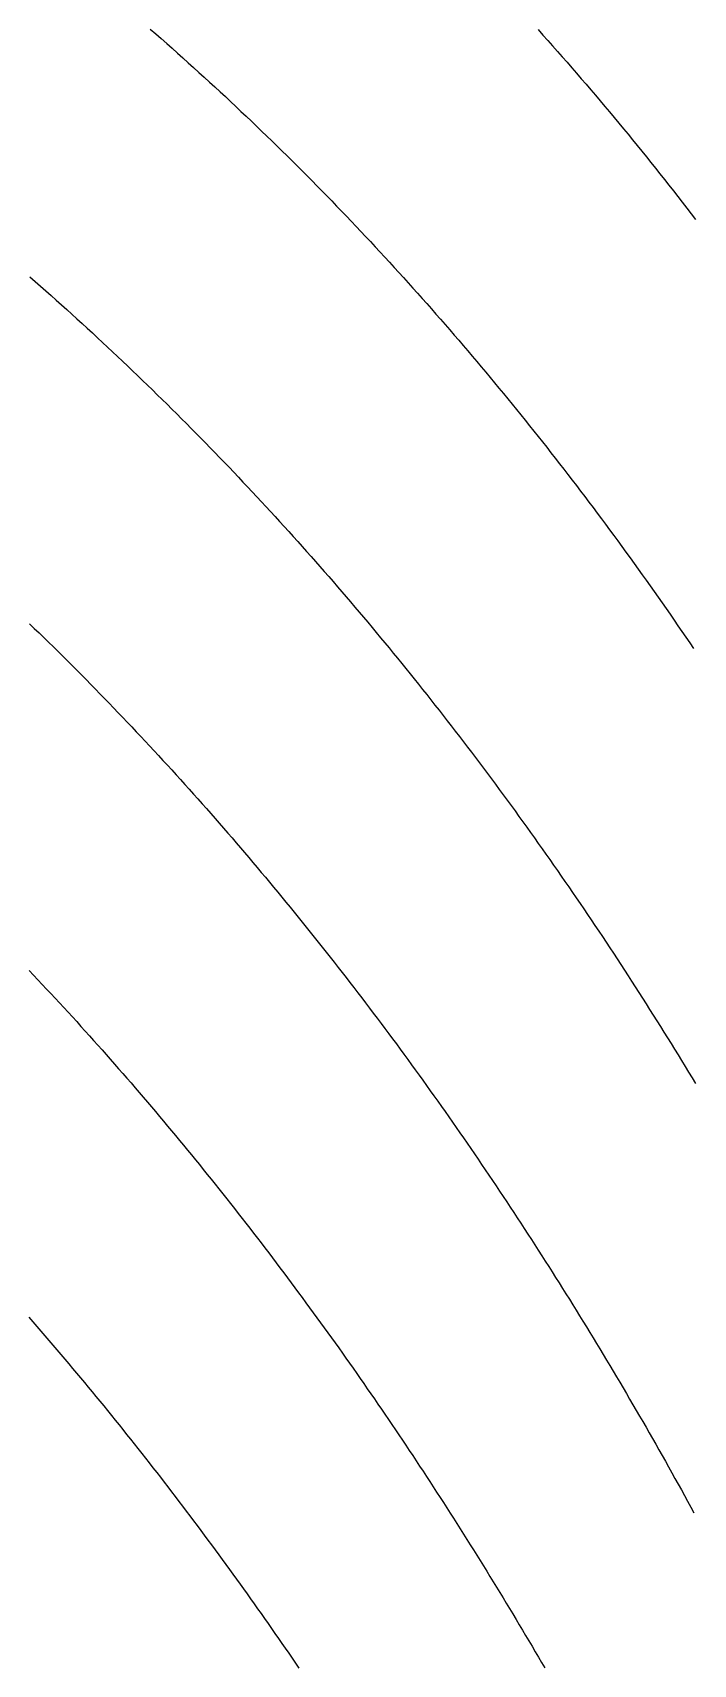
# Model space of a CAD drawing. Extents: x 201 to 397, y -170 to -3.
# Drawn here: x 343.72 to 356.9, y -93.46 to -60.91 of the extents above; entities that cross this region are included whole.
import ezdxf

# ---------------------------------------------------------------- set-up
doc = ezdxf.new("R2010")
doc.units = 0
doc.layers.add('MyLines', color=7, linetype='Continuous')

msp = doc.modelspace()

# ---------------------------------------------------------------- linework, layer by layer
at = {"layer": 'MyLines'}
for p, q in [((346.071, -60.84), (346.18, -60.935)), ((353.806, -60.851), (353.903, -60.959)), ((346.18, -60.935), (346.289, -61.031)), ((346.289, -61.031), (346.398, -61.126)), ((346.398, -61.126), (346.506, -61.222)), ((353.903, -60.959), (353.999, -61.067)), ((353.999, -61.067), (354.096, -61.176)), ((354.096, -61.176), (354.192, -61.285)), ((346.506, -61.222), (346.614, -61.318)), ((346.614, -61.318), (346.721, -61.415)), ((346.721, -61.415), (346.828, -61.511)), ((346.828, -61.511), (346.935, -61.607)), ((354.192, -61.285), (354.288, -61.394)), ((354.288, -61.394), (354.384, -61.503)), ((354.384, -61.503), (354.479, -61.612)), ((346.935, -61.607), (347.042, -61.704)), ((347.042, -61.704), (347.148, -61.801)), ((347.148, -61.801), (347.253, -61.898)), ((354.479, -61.612), (354.574, -61.722)), ((354.574, -61.722), (354.669, -61.831)), ((354.669, -61.831), (354.763, -61.941)), ((347.253, -61.898), (347.359, -61.995)), ((347.359, -61.995), (347.464, -62.092)), ((347.464, -62.092), (347.568, -62.189)), ((354.763, -61.941), (354.857, -62.051)), ((354.857, -62.051), (354.951, -62.162)), ((354.951, -62.162), (355.045, -62.272)), ((347.568, -62.189), (347.673, -62.287)), ((347.673, -62.287), (347.777, -62.385)), ((347.777, -62.385), (347.88, -62.483)), ((347.88, -62.483), (347.984, -62.581)), ((355.045, -62.272), (355.138, -62.383)), ((355.138, -62.383), (355.231, -62.494)), ((355.231, -62.494), (355.324, -62.605)), ((347.984, -62.581), (348.087, -62.679)), ((348.087, -62.679), (348.189, -62.777)), ((348.189, -62.777), (348.291, -62.876)), ((355.324, -62.605), (355.416, -62.716)), ((355.416, -62.716), (355.509, -62.828)), ((348.291, -62.876), (348.393, -62.974)), ((348.393, -62.974), (348.495, -63.073)), ((348.495, -63.073), (348.596, -63.172)), ((355.509, -62.828), (355.6, -62.939)), ((355.6, -62.939), (355.692, -63.051)), ((355.692, -63.051), (355.784, -63.163)), ((348.596, -63.172), (348.697, -63.271)), ((348.697, -63.271), (348.798, -63.37)), ((348.798, -63.37), (348.898, -63.47)), ((348.898, -63.47), (348.998, -63.569)), ((355.784, -63.163), (355.875, -63.276)), ((355.875, -63.276), (355.966, -63.388)), ((355.966, -63.388), (356.056, -63.501)), ((348.998, -63.569), (349.098, -63.669)), ((349.098, -63.669), (349.198, -63.769)), ((349.198, -63.769), (349.297, -63.869)), ((356.056, -63.501), (356.146, -63.614)), ((356.146, -63.614), (356.237, -63.727)), ((356.237, -63.727), (356.326, -63.84)), ((349.297, -63.869), (349.395, -63.969)), ((349.395, -63.969), (349.494, -64.069)), ((349.494, -64.069), (349.592, -64.17)), ((356.326, -63.84), (356.416, -63.954)), ((356.416, -63.954), (356.505, -64.067)), ((356.505, -64.067), (356.594, -64.181)), ((349.592, -64.17), (349.69, -64.27)), ((349.69, -64.27), (349.788, -64.371)), ((349.788, -64.371), (349.885, -64.472)), ((356.594, -64.181), (356.683, -64.295)), ((356.683, -64.295), (356.771, -64.41)), ((356.771, -64.41), (356.86, -64.524)), ((349.885, -64.472), (349.982, -64.573)), ((349.982, -64.573), (350.079, -64.675)), ((350.079, -64.675), (350.175, -64.776)), ((356.86, -64.524), (356.948, -64.639)), ((350.175, -64.776), (350.271, -64.878)), ((350.271, -64.878), (350.367, -64.98)), ((350.367, -64.98), (350.462, -65.081)), ((350.462, -65.081), (350.558, -65.184)), ((350.558, -65.184), (350.653, -65.286)), ((350.653, -65.286), (350.747, -65.388)), ((350.747, -65.388), (350.842, -65.491)), ((350.842, -65.491), (350.936, -65.594)), ((350.936, -65.594), (351.029, -65.696)), ((351.029, -65.696), (351.123, -65.799)), ((343.671, -65.786), (343.777, -65.878)), ((343.777, -65.878), (343.882, -65.971)), ((343.882, -65.971), (343.987, -66.064)), ((343.987, -66.064), (344.092, -66.156)), ((351.123, -65.799), (351.216, -65.903)), ((351.216, -65.903), (351.309, -66.006)), ((351.309, -66.006), (351.402, -66.11)), ((344.092, -66.156), (344.196, -66.249)), ((344.196, -66.249), (344.3, -66.342)), ((344.3, -66.342), (344.403, -66.435)), ((351.402, -66.11), (351.494, -66.213)), ((351.494, -66.213), (351.587, -66.317)), ((351.587, -66.317), (351.679, -66.421)), ((344.403, -66.435), (344.506, -66.528)), ((344.506, -66.528), (344.609, -66.622)), ((344.609, -66.622), (344.712, -66.715)), ((344.712, -66.715), (344.814, -66.809)), ((351.679, -66.421), (351.77, -66.525)), ((351.77, -66.525), (351.862, -66.63)), ((351.862, -66.63), (351.953, -66.734)), ((344.814, -66.809), (344.916, -66.903)), ((344.916, -66.903), (345.017, -66.997)), ((345.017, -66.997), (345.118, -67.091)), ((351.953, -66.734), (352.044, -66.839)), ((352.044, -66.839), (352.134, -66.944)), ((352.134, -66.944), (352.225, -67.049)), ((352.225, -67.049), (352.315, -67.154)), ((345.118, -67.091), (345.219, -67.185)), ((345.219, -67.185), (345.32, -67.279)), ((345.32, -67.279), (345.42, -67.374)), ((345.42, -67.374), (345.52, -67.468)), ((352.315, -67.154), (352.404, -67.259)), ((352.404, -67.259), (352.494, -67.365)), ((352.494, -67.365), (352.583, -67.47)), ((345.52, -67.468), (345.62, -67.563)), ((345.62, -67.563), (345.719, -67.658)), ((345.719, -67.658), (345.818, -67.753)), ((352.583, -67.47), (352.672, -67.576)), ((352.672, -67.576), (352.761, -67.682)), ((352.761, -67.682), (352.85, -67.788)), ((345.818, -67.753), (345.916, -67.848)), ((345.916, -67.848), (346.015, -67.943)), ((346.015, -67.943), (346.113, -68.038)), ((352.85, -67.788), (352.938, -67.895)), ((352.938, -67.895), (353.026, -68.001)), ((353.026, -68.001), (353.114, -68.108)), ((346.113, -68.038), (346.211, -68.134)), ((346.211, -68.134), (346.308, -68.229)), ((346.308, -68.229), (346.405, -68.325)), ((346.405, -68.325), (346.502, -68.421)), ((353.114, -68.108), (353.202, -68.215)), ((353.202, -68.215), (353.289, -68.322)), ((353.289, -68.322), (353.376, -68.429)), ((346.502, -68.421), (346.599, -68.517)), ((346.599, -68.517), (346.695, -68.613)), ((346.695, -68.613), (346.791, -68.709)), ((353.376, -68.429), (353.463, -68.536)), ((353.463, -68.536), (353.55, -68.644)), ((353.55, -68.644), (353.636, -68.752)), ((346.791, -68.709), (346.886, -68.806)), ((346.886, -68.806), (346.982, -68.902)), ((346.982, -68.902), (347.077, -68.999)), ((347.077, -68.999), (347.172, -69.096)), ((353.636, -68.752), (353.722, -68.859)), ((353.722, -68.859), (353.808, -68.967)), ((353.808, -68.967), (353.894, -69.076)), ((347.172, -69.096), (347.266, -69.193)), ((347.266, -69.193), (347.361, -69.29)), ((347.361, -69.29), (347.454, -69.387)), ((353.894, -69.076), (353.979, -69.184)), ((353.979, -69.184), (354.064, -69.292)), ((354.064, -69.292), (354.149, -69.401)), ((347.454, -69.387), (347.548, -69.485)), ((347.548, -69.485), (347.642, -69.582)), ((347.642, -69.582), (347.735, -69.68)), ((354.149, -69.401), (354.234, -69.51)), ((354.234, -69.51), (354.319, -69.619)), ((354.319, -69.619), (354.403, -69.728)), ((347.735, -69.68), (347.828, -69.778)), ((347.828, -69.778), (347.92, -69.876)), ((347.92, -69.876), (348.013, -69.974)), ((348.013, -69.974), (348.105, -70.072)), ((354.403, -69.728), (354.487, -69.838)), ((354.487, -69.838), (354.571, -69.947)), ((354.571, -69.947), (354.654, -70.057)), ((348.105, -70.072), (348.196, -70.17)), ((348.196, -70.17), (348.288, -70.269)), ((348.288, -70.269), (348.379, -70.367)), ((354.654, -70.057), (354.738, -70.167)), ((354.738, -70.167), (354.821, -70.277)), ((354.821, -70.277), (354.904, -70.387)), ((348.379, -70.367), (348.47, -70.466)), ((348.47, -70.466), (348.561, -70.565)), ((348.561, -70.565), (348.651, -70.664)), ((354.904, -70.387), (354.987, -70.497)), ((354.987, -70.497), (355.069, -70.608)), ((355.069, -70.608), (355.151, -70.719)), ((348.651, -70.664), (348.742, -70.763)), ((348.742, -70.763), (348.832, -70.863)), ((348.832, -70.863), (348.921, -70.962)), ((355.151, -70.719), (355.234, -70.83)), ((355.234, -70.83), (355.315, -70.941)), ((355.315, -70.941), (355.397, -71.052)), ((348.921, -70.962), (349.011, -71.062)), ((349.011, -71.062), (349.1, -71.161)), ((349.1, -71.161), (349.189, -71.261)), ((349.189, -71.261), (349.278, -71.361)), ((355.397, -71.052), (355.478, -71.164)), ((355.478, -71.164), (355.56, -71.275)), ((355.56, -71.275), (355.641, -71.387)), ((349.278, -71.361), (349.366, -71.461)), ((349.366, -71.461), (349.454, -71.562)), ((349.454, -71.562), (349.542, -71.662)), ((355.641, -71.387), (355.722, -71.499)), ((355.722, -71.499), (355.802, -71.611)), ((349.542, -71.662), (349.63, -71.763)), ((349.63, -71.763), (349.718, -71.863)), ((349.718, -71.863), (349.805, -71.964)), ((355.802, -71.611), (355.882, -71.724)), ((355.882, -71.724), (355.963, -71.836)), ((355.963, -71.836), (356.043, -71.949)), ((349.805, -71.964), (349.892, -72.065)), ((349.892, -72.065), (349.979, -72.166)), ((349.979, -72.166), (350.065, -72.268)), ((356.043, -71.949), (356.122, -72.062)), ((356.122, -72.062), (356.202, -72.175)), ((356.202, -72.175), (356.281, -72.288)), ((350.065, -72.268), (350.151, -72.369)), ((350.151, -72.369), (350.237, -72.471)), ((350.237, -72.471), (350.323, -72.572)), ((350.323, -72.572), (350.409, -72.674)), ((356.281, -72.288), (356.36, -72.401)), ((356.36, -72.401), (356.439, -72.515)), ((356.439, -72.515), (356.518, -72.629)), ((343.663, -72.703), (343.758, -72.795)), ((343.758, -72.795), (343.854, -72.887)), ((343.854, -72.887), (343.949, -72.98)), ((350.409, -72.674), (350.494, -72.776)), ((350.494, -72.776), (350.579, -72.878)), ((350.579, -72.878), (350.664, -72.981)), ((356.518, -72.629), (356.597, -72.742)), ((356.597, -72.742), (356.675, -72.857)), ((356.675, -72.857), (356.753, -72.971)), ((343.949, -72.98), (344.043, -73.073)), ((344.043, -73.073), (344.138, -73.165)), ((344.138, -73.165), (344.232, -73.258)), ((350.664, -72.981), (350.749, -73.083)), ((350.749, -73.083), (350.833, -73.186)), ((350.833, -73.186), (350.918, -73.288)), ((356.753, -72.971), (356.831, -73.085)), ((356.831, -73.085), (356.909, -73.2)), ((344.232, -73.258), (344.326, -73.351)), ((344.326, -73.351), (344.419, -73.444)), ((344.419, -73.444), (344.513, -73.538)), ((344.513, -73.538), (344.606, -73.631)), ((350.918, -73.288), (351.002, -73.391)), ((351.002, -73.391), (351.086, -73.494)), ((351.086, -73.494), (351.169, -73.597)), ((344.606, -73.631), (344.699, -73.725)), ((344.699, -73.725), (344.791, -73.818)), ((344.791, -73.818), (344.883, -73.912)), ((351.169, -73.597), (351.252, -73.701)), ((351.252, -73.701), (351.336, -73.804)), ((351.336, -73.804), (351.419, -73.908)), ((344.883, -73.912), (344.975, -74.006)), ((344.975, -74.006), (345.067, -74.1)), ((345.067, -74.1), (345.158, -74.194)), ((345.158, -74.194), (345.249, -74.288)), ((351.419, -73.908), (351.501, -74.012)), ((351.501, -74.012), (351.584, -74.115)), ((351.584, -74.115), (351.666, -74.219)), ((345.249, -74.288), (345.34, -74.382)), ((345.34, -74.382), (345.431, -74.477)), ((345.431, -74.477), (345.521, -74.571)), ((351.666, -74.219), (351.748, -74.324)), ((351.748, -74.324), (351.83, -74.428)), ((351.83, -74.428), (351.912, -74.532)), ((351.912, -74.532), (351.993, -74.637)), ((345.521, -74.571), (345.612, -74.666)), ((345.612, -74.666), (345.701, -74.761)), ((345.701, -74.761), (345.791, -74.856)), ((345.791, -74.856), (345.88, -74.951)), ((351.993, -74.637), (352.074, -74.742)), ((352.074, -74.742), (352.155, -74.847)), ((352.155, -74.847), (352.236, -74.952)), ((345.88, -74.951), (345.969, -75.046)), ((345.969, -75.046), (346.058, -75.141)), ((346.058, -75.141), (346.147, -75.237)), ((352.236, -74.952), (352.317, -75.057)), ((352.317, -75.057), (352.397, -75.162)), ((352.397, -75.162), (352.477, -75.268)), ((346.147, -75.237), (346.235, -75.332)), ((346.235, -75.332), (346.323, -75.428)), ((346.323, -75.428), (346.411, -75.524)), ((352.477, -75.268), (352.557, -75.373)), ((352.557, -75.373), (352.637, -75.479)), ((352.637, -75.479), (352.716, -75.585)), ((346.411, -75.524), (346.499, -75.62)), ((346.499, -75.62), (346.586, -75.716)), ((346.586, -75.716), (346.673, -75.812)), ((346.673, -75.812), (346.76, -75.908)), ((352.716, -75.585), (352.796, -75.691)), ((352.796, -75.691), (352.875, -75.797)), ((352.875, -75.797), (352.954, -75.904)), ((346.76, -75.908), (346.847, -76.005)), ((346.847, -76.005), (346.933, -76.101)), ((346.933, -76.101), (347.02, -76.198)), ((352.954, -75.904), (353.033, -76.01)), ((353.033, -76.01), (353.111, -76.117)), ((353.111, -76.117), (353.19, -76.224)), ((347.02, -76.198), (347.105, -76.294)), ((347.105, -76.294), (347.191, -76.391)), ((347.191, -76.391), (347.277, -76.488)), ((347.277, -76.488), (347.362, -76.585)), ((353.19, -76.224), (353.268, -76.331)), ((353.268, -76.331), (353.346, -76.438)), ((353.346, -76.438), (353.424, -76.545)), ((347.362, -76.585), (347.447, -76.683)), ((347.447, -76.683), (347.532, -76.78)), ((347.532, -76.78), (347.616, -76.878)), ((353.424, -76.545), (353.501, -76.653)), ((353.501, -76.653), (353.579, -76.76)), ((353.579, -76.76), (353.656, -76.868)), ((347.616, -76.878), (347.701, -76.975)), ((347.701, -76.975), (347.785, -77.073)), ((347.785, -77.073), (347.869, -77.171)), ((353.656, -76.868), (353.733, -76.976)), ((353.733, -76.976), (353.81, -77.084)), ((353.81, -77.084), (353.887, -77.192)), ((347.869, -77.171), (347.952, -77.269)), ((347.952, -77.269), (348.036, -77.367)), ((348.036, -77.367), (348.119, -77.465)), ((348.119, -77.465), (348.202, -77.564)), ((353.887, -77.192), (353.963, -77.3)), ((353.963, -77.3), (354.039, -77.409)), ((354.039, -77.409), (354.115, -77.518)), ((348.202, -77.564), (348.285, -77.662)), ((348.285, -77.662), (348.368, -77.761)), ((348.368, -77.761), (348.45, -77.859)), ((354.115, -77.518), (354.191, -77.626)), ((354.191, -77.626), (354.267, -77.735)), ((354.267, -77.735), (354.343, -77.844)), ((348.45, -77.859), (348.532, -77.958)), ((348.532, -77.958), (348.614, -78.057)), ((348.614, -78.057), (348.696, -78.156)), ((354.343, -77.844), (354.418, -77.954)), ((354.418, -77.954), (354.493, -78.063)), ((354.493, -78.063), (354.568, -78.173)), ((348.696, -78.156), (348.777, -78.256)), ((348.777, -78.256), (348.859, -78.355)), ((348.859, -78.355), (348.94, -78.455)), ((354.568, -78.173), (354.643, -78.282)), ((354.643, -78.282), (354.718, -78.392)), ((354.718, -78.392), (354.792, -78.502)), ((348.94, -78.455), (349.021, -78.554)), ((349.021, -78.554), (349.101, -78.654)), ((349.101, -78.654), (349.182, -78.754)), ((349.182, -78.754), (349.262, -78.854)), ((354.792, -78.502), (354.867, -78.612)), ((354.867, -78.612), (354.941, -78.723)), ((354.941, -78.723), (355.015, -78.833)), ((349.262, -78.854), (349.342, -78.954)), ((349.342, -78.954), (349.422, -79.054)), ((349.422, -79.054), (349.502, -79.155)), ((355.015, -78.833), (355.088, -78.944)), ((355.088, -78.944), (355.162, -79.055)), ((355.162, -79.055), (355.235, -79.166)), ((349.502, -79.155), (349.581, -79.255)), ((349.581, -79.255), (349.661, -79.356)), ((349.661, -79.356), (349.74, -79.456)), ((355.235, -79.166), (355.309, -79.277)), ((355.309, -79.277), (355.382, -79.388)), ((355.382, -79.388), (355.455, -79.499)), ((343.655, -79.619), (343.743, -79.711)), ((343.743, -79.711), (343.83, -79.804)), ((349.74, -79.456), (349.819, -79.557)), ((349.819, -79.557), (349.897, -79.658)), ((349.897, -79.658), (349.976, -79.76)), ((355.455, -79.499), (355.527, -79.611)), ((355.527, -79.611), (355.6, -79.723)), ((355.6, -79.723), (355.672, -79.835)), ((343.83, -79.804), (343.917, -79.896)), ((343.917, -79.896), (344.003, -79.989)), ((344.003, -79.989), (344.09, -80.082)), ((349.976, -79.76), (350.054, -79.861)), ((350.054, -79.861), (350.132, -79.962)), ((350.132, -79.962), (350.21, -80.064)), ((350.21, -80.064), (350.288, -80.165)), ((355.672, -79.835), (355.745, -79.947)), ((355.745, -79.947), (355.817, -80.059)), ((355.817, -80.059), (355.889, -80.171)), ((344.09, -80.082), (344.176, -80.174)), ((344.176, -80.174), (344.262, -80.267)), ((344.262, -80.267), (344.347, -80.361)), ((344.347, -80.361), (344.433, -80.454)), ((350.288, -80.165), (350.366, -80.267)), ((350.366, -80.267), (350.443, -80.369)), ((350.443, -80.369), (350.52, -80.471)), ((355.889, -80.171), (355.96, -80.284)), ((355.96, -80.284), (356.032, -80.396)), ((344.433, -80.454), (344.518, -80.547)), ((344.518, -80.547), (344.603, -80.64)), ((344.603, -80.64), (344.688, -80.734)), ((350.52, -80.471), (350.597, -80.573)), ((350.597, -80.573), (350.674, -80.676)), ((350.674, -80.676), (350.751, -80.778)), ((356.032, -80.396), (356.103, -80.509)), ((356.103, -80.509), (356.175, -80.622)), ((356.175, -80.622), (356.246, -80.735)), ((344.688, -80.734), (344.772, -80.827)), ((344.772, -80.827), (344.856, -80.921)), ((344.856, -80.921), (344.94, -81.015)), ((344.94, -81.015), (345.024, -81.109)), ((350.751, -80.778), (350.827, -80.881)), ((350.827, -80.881), (350.903, -80.983)), ((350.903, -80.983), (350.979, -81.086)), ((356.246, -80.735), (356.317, -80.849)), ((356.317, -80.849), (356.387, -80.962)), ((356.387, -80.962), (356.458, -81.076)), ((345.024, -81.109), (345.108, -81.203)), ((345.108, -81.203), (345.191, -81.297)), ((345.191, -81.297), (345.274, -81.391)), ((350.979, -81.086), (351.055, -81.189)), ((351.055, -81.189), (351.131, -81.292)), ((351.131, -81.292), (351.206, -81.396)), ((356.458, -81.076), (356.528, -81.19)), ((356.528, -81.19), (356.599, -81.304)), ((356.599, -81.304), (356.669, -81.418)), ((345.274, -81.391), (345.357, -81.486)), ((345.357, -81.486), (345.44, -81.58)), ((345.44, -81.58), (345.523, -81.675)), ((345.523, -81.675), (345.605, -81.769)), ((351.206, -81.396), (351.282, -81.499)), ((351.282, -81.499), (351.357, -81.602)), ((351.357, -81.602), (351.432, -81.706)), ((356.669, -81.418), (356.739, -81.532)), ((356.739, -81.532), (356.809, -81.646)), ((356.809, -81.646), (356.878, -81.761)), ((345.605, -81.769), (345.687, -81.864)), ((345.687, -81.864), (345.769, -81.959)), ((345.769, -81.959), (345.85, -82.054)), ((351.432, -81.706), (351.507, -81.81)), ((351.507, -81.81), (351.581, -81.914)), ((351.581, -81.914), (351.656, -82.018)), ((351.656, -82.018), (351.73, -82.122)), ((356.878, -81.761), (356.948, -81.876)), ((345.85, -82.054), (345.932, -82.149)), ((345.932, -82.149), (346.013, -82.245)), ((346.013, -82.245), (346.094, -82.34)), ((346.094, -82.34), (346.175, -82.435)), ((351.73, -82.122), (351.804, -82.226)), ((351.804, -82.226), (351.878, -82.331)), ((351.878, -82.331), (351.952, -82.435)), ((346.175, -82.435), (346.256, -82.531)), ((346.256, -82.531), (346.336, -82.627)), ((346.336, -82.627), (346.416, -82.723)), ((351.952, -82.435), (352.025, -82.54)), ((352.025, -82.54), (352.099, -82.645)), ((352.099, -82.645), (352.172, -82.75)), ((346.416, -82.723), (346.496, -82.818)), ((346.496, -82.818), (346.576, -82.914)), ((346.576, -82.914), (346.656, -83.011)), ((352.172, -82.75), (352.245, -82.855)), ((352.245, -82.855), (352.318, -82.96)), ((352.318, -82.96), (352.391, -83.065)), ((346.656, -83.011), (346.735, -83.107)), ((346.735, -83.107), (346.814, -83.203)), ((346.814, -83.203), (346.893, -83.3)), ((346.893, -83.3), (346.972, -83.396)), ((352.391, -83.065), (352.463, -83.171)), ((352.463, -83.171), (352.536, -83.276)), ((352.536, -83.276), (352.608, -83.382)), ((346.972, -83.396), (347.051, -83.493)), ((347.051, -83.493), (347.129, -83.59)), ((347.129, -83.59), (347.207, -83.687)), ((352.608, -83.382), (352.68, -83.488)), ((352.68, -83.488), (352.752, -83.594)), ((352.752, -83.594), (352.824, -83.7)), ((347.207, -83.687), (347.285, -83.784)), ((347.285, -83.784), (347.363, -83.881)), ((347.363, -83.881), (347.441, -83.978)), ((352.824, -83.7), (352.895, -83.806)), ((352.895, -83.806), (352.967, -83.913)), ((352.967, -83.913), (353.038, -84.019)), ((347.441, -83.978), (347.518, -84.075)), ((347.518, -84.075), (347.595, -84.173)), ((347.595, -84.173), (347.673, -84.27)), ((347.673, -84.27), (347.749, -84.368)), ((353.038, -84.019), (353.109, -84.126)), ((353.109, -84.126), (353.18, -84.233)), ((353.18, -84.233), (353.251, -84.34)), ((347.749, -84.368), (347.826, -84.466)), ((347.826, -84.466), (347.903, -84.564)), ((347.903, -84.564), (347.979, -84.662)), ((353.251, -84.34), (353.322, -84.447)), ((353.322, -84.447), (353.392, -84.554)), ((353.392, -84.554), (353.462, -84.662)), ((347.979, -84.662), (348.055, -84.76)), ((348.055, -84.76), (348.131, -84.858)), ((348.131, -84.858), (348.207, -84.957)), ((353.462, -84.662), (353.532, -84.769)), ((353.532, -84.769), (353.602, -84.877)), ((353.602, -84.877), (353.672, -84.984)), ((348.207, -84.957), (348.283, -85.055)), ((348.283, -85.055), (348.358, -85.154)), ((348.358, -85.154), (348.433, -85.253)), ((348.433, -85.253), (348.508, -85.351)), ((353.672, -84.984), (353.742, -85.092)), ((353.742, -85.092), (353.811, -85.2)), ((353.811, -85.2), (353.881, -85.309)), ((348.508, -85.351), (348.583, -85.45)), ((348.583, -85.45), (348.658, -85.55)), ((348.658, -85.55), (348.733, -85.649)), ((353.881, -85.309), (353.95, -85.417)), ((353.95, -85.417), (354.019, -85.525)), ((354.019, -85.525), (354.088, -85.634)), ((348.733, -85.649), (348.807, -85.748)), ((348.807, -85.748), (348.881, -85.847)), ((348.881, -85.847), (348.955, -85.947)), ((354.088, -85.634), (354.157, -85.743)), ((354.157, -85.743), (354.225, -85.852)), ((354.225, -85.852), (354.294, -85.961)), ((348.955, -85.947), (349.029, -86.047)), ((349.029, -86.047), (349.103, -86.146)), ((349.103, -86.146), (349.176, -86.246)), ((349.176, -86.246), (349.249, -86.346)), ((354.294, -85.961), (354.362, -86.07)), ((354.362, -86.07), (354.43, -86.179)), ((354.43, -86.179), (354.498, -86.289)), ((343.649, -86.535), (343.73, -86.628)), ((349.249, -86.346), (349.323, -86.446)), ((349.323, -86.446), (349.396, -86.547)), ((349.396, -86.547), (349.469, -86.647)), ((354.498, -86.289), (354.566, -86.398)), ((354.566, -86.398), (354.634, -86.508)), ((354.634, -86.508), (354.702, -86.618)), ((343.73, -86.628), (343.81, -86.72)), ((343.81, -86.72), (343.89, -86.813)), ((343.89, -86.813), (343.97, -86.905)), ((343.97, -86.905), (344.049, -86.998)), ((349.469, -86.647), (349.541, -86.747)), ((349.541, -86.747), (349.614, -86.848)), ((349.614, -86.848), (349.686, -86.949)), ((354.702, -86.618), (354.769, -86.728)), ((354.769, -86.728), (354.836, -86.838)), ((354.836, -86.838), (354.903, -86.948)), ((344.049, -86.998), (344.128, -87.091)), ((344.128, -87.091), (344.208, -87.184)), ((344.208, -87.184), (344.287, -87.277)), ((349.686, -86.949), (349.758, -87.049)), ((349.758, -87.049), (349.83, -87.15)), ((349.83, -87.15), (349.902, -87.251)), ((354.903, -86.948), (354.97, -87.058)), ((354.97, -87.058), (355.037, -87.169)), ((355.037, -87.169), (355.104, -87.28)), ((344.287, -87.277), (344.365, -87.37)), ((344.365, -87.37), (344.444, -87.463)), ((344.444, -87.463), (344.522, -87.556)), ((344.522, -87.556), (344.6, -87.65)), ((349.902, -87.251), (349.974, -87.353)), ((349.974, -87.353), (350.045, -87.454)), ((350.045, -87.454), (350.117, -87.555)), ((350.117, -87.555), (350.188, -87.657)), ((355.104, -87.28), (355.171, -87.391)), ((355.171, -87.391), (355.237, -87.502)), ((355.237, -87.502), (355.303, -87.613)), ((344.6, -87.65), (344.678, -87.743)), ((344.678, -87.743), (344.756, -87.837)), ((344.756, -87.837), (344.834, -87.93)), ((350.188, -87.657), (350.259, -87.758)), ((350.259, -87.758), (350.33, -87.86)), ((350.33, -87.86), (350.4, -87.962)), ((355.303, -87.613), (355.37, -87.724)), ((355.37, -87.724), (355.436, -87.835)), ((355.436, -87.835), (355.501, -87.947)), ((344.834, -87.93), (344.911, -88.024)), ((344.911, -88.024), (344.988, -88.118)), ((344.988, -88.118), (345.065, -88.212)), ((350.4, -87.962), (350.471, -88.064)), ((350.471, -88.064), (350.541, -88.166)), ((350.541, -88.166), (350.612, -88.268)), ((355.501, -87.947), (355.567, -88.058)), ((355.567, -88.058), (355.633, -88.17)), ((355.633, -88.17), (355.698, -88.282)), ((345.065, -88.212), (345.142, -88.306)), ((345.142, -88.306), (345.219, -88.4)), ((345.219, -88.4), (345.295, -88.495)), ((345.295, -88.495), (345.372, -88.589)), ((350.612, -88.268), (350.682, -88.371)), ((350.682, -88.371), (350.752, -88.473)), ((350.752, -88.473), (350.822, -88.576)), ((355.698, -88.282), (355.763, -88.394)), ((355.763, -88.394), (355.829, -88.507)), ((355.829, -88.507), (355.894, -88.619)), ((345.372, -88.589), (345.448, -88.684)), ((345.448, -88.684), (345.524, -88.778)), ((345.524, -88.778), (345.599, -88.873)), ((350.822, -88.576), (350.891, -88.678)), ((350.891, -88.678), (350.961, -88.781)), ((350.961, -88.781), (351.03, -88.884)), ((355.894, -88.619), (355.959, -88.732)), ((355.959, -88.732), (356.023, -88.844)), ((356.023, -88.844), (356.088, -88.957)), ((345.599, -88.873), (345.675, -88.968)), ((345.675, -88.968), (345.75, -89.063)), ((345.75, -89.063), (345.825, -89.158)), ((345.825, -89.158), (345.9, -89.253)), ((351.03, -88.884), (351.099, -88.987)), ((351.099, -88.987), (351.168, -89.09)), ((351.168, -89.09), (351.237, -89.194)), ((356.088, -88.957), (356.152, -89.07)), ((356.152, -89.07), (356.217, -89.183)), ((356.217, -89.183), (356.281, -89.296)), ((345.9, -89.253), (345.975, -89.348)), ((345.975, -89.348), (346.05, -89.443)), ((346.05, -89.443), (346.124, -89.539)), ((351.237, -89.194), (351.306, -89.297)), ((351.306, -89.297), (351.374, -89.401)), ((351.374, -89.401), (351.443, -89.504)), ((351.443, -89.504), (351.511, -89.608)), ((356.281, -89.296), (356.345, -89.41)), ((356.345, -89.41), (356.409, -89.523)), ((346.124, -89.539), (346.199, -89.634)), ((346.199, -89.634), (346.273, -89.73)), ((346.273, -89.73), (346.347, -89.825)), ((346.347, -89.825), (346.42, -89.921)), ((351.511, -89.608), (351.579, -89.712)), ((351.579, -89.712), (351.647, -89.816)), ((351.647, -89.816), (351.715, -89.92)), ((356.409, -89.523), (356.473, -89.637)), ((356.473, -89.637), (356.537, -89.751)), ((356.537, -89.751), (356.6, -89.865)), ((346.42, -89.921), (346.494, -90.017)), ((346.494, -90.017), (346.567, -90.113)), ((346.567, -90.113), (346.641, -90.209)), ((351.715, -89.92), (351.783, -90.024)), ((351.783, -90.024), (351.85, -90.129)), ((351.85, -90.129), (351.918, -90.233)), ((356.6, -89.865), (356.664, -89.979)), ((356.664, -89.979), (356.727, -90.093)), ((356.727, -90.093), (356.79, -90.208)), ((346.641, -90.209), (346.714, -90.305)), ((346.714, -90.305), (346.787, -90.402)), ((346.787, -90.402), (346.859, -90.498)), ((351.918, -90.233), (351.985, -90.338)), ((351.985, -90.338), (352.052, -90.443)), ((352.052, -90.443), (352.119, -90.547)), ((356.79, -90.208), (356.853, -90.322)), ((356.853, -90.322), (356.916, -90.437)), ((346.859, -90.498), (346.932, -90.595)), ((346.932, -90.595), (347.004, -90.691)), ((347.004, -90.691), (347.077, -90.788)), ((347.077, -90.788), (347.149, -90.885)), ((352.119, -90.547), (352.186, -90.652)), ((352.186, -90.652), (352.253, -90.758)), ((352.253, -90.758), (352.319, -90.863)), ((347.149, -90.885), (347.221, -90.982)), ((347.221, -90.982), (347.293, -91.079)), ((347.293, -91.079), (347.364, -91.176)), ((352.319, -90.863), (352.386, -90.968)), ((352.386, -90.968), (352.452, -91.074)), ((352.452, -91.074), (352.518, -91.179)), ((347.364, -91.176), (347.436, -91.273)), ((347.436, -91.273), (347.507, -91.371)), ((347.507, -91.371), (347.578, -91.468)), ((352.518, -91.179), (352.584, -91.285)), ((352.584, -91.285), (352.65, -91.391)), ((352.65, -91.391), (352.716, -91.497)), ((347.578, -91.468), (347.649, -91.566)), ((347.649, -91.566), (347.72, -91.663)), ((347.72, -91.663), (347.79, -91.761)), ((347.79, -91.761), (347.861, -91.859)), ((352.716, -91.497), (352.781, -91.603)), ((352.781, -91.603), (352.847, -91.709)), ((352.847, -91.709), (352.912, -91.815)), ((347.861, -91.859), (347.931, -91.957)), ((347.931, -91.957), (348.001, -92.055)), ((348.001, -92.055), (348.071, -92.153)), ((352.912, -91.815), (352.977, -91.922)), ((352.977, -91.922), (353.042, -92.028)), ((353.042, -92.028), (353.107, -92.135)), ((348.071, -92.153), (348.141, -92.252)), ((348.141, -92.252), (348.211, -92.35)), ((348.211, -92.35), (348.281, -92.449)), ((353.107, -92.135), (353.172, -92.242)), ((353.172, -92.242), (353.237, -92.349)), ((353.237, -92.349), (353.301, -92.456)), ((348.281, -92.449), (348.35, -92.547)), ((348.35, -92.547), (348.419, -92.646)), ((348.419, -92.646), (348.488, -92.745)), ((348.488, -92.745), (348.557, -92.844)), ((353.301, -92.456), (353.366, -92.563)), ((353.366, -92.563), (353.43, -92.67)), ((353.43, -92.67), (353.494, -92.778)), ((348.557, -92.844), (348.626, -92.943)), ((348.626, -92.943), (348.695, -93.042)), ((348.695, -93.042), (348.763, -93.141)), ((353.494, -92.778), (353.558, -92.885)), ((353.558, -92.885), (353.622, -92.993)), ((353.622, -92.993), (353.686, -93.101)), ((348.763, -93.141), (348.832, -93.24)), ((348.832, -93.24), (348.9, -93.34)), ((348.9, -93.34), (348.968, -93.439)), ((353.686, -93.101), (353.749, -93.209)), ((353.749, -93.209), (353.813, -93.317)), ((353.813, -93.317), (353.876, -93.425)), ((348.968, -93.439), (349.036, -93.539)), ((353.876, -93.425), (353.939, -93.533))]:
    msp.add_line(p, q, dxfattribs=at)

doc.saveas('drawing.dxf')
